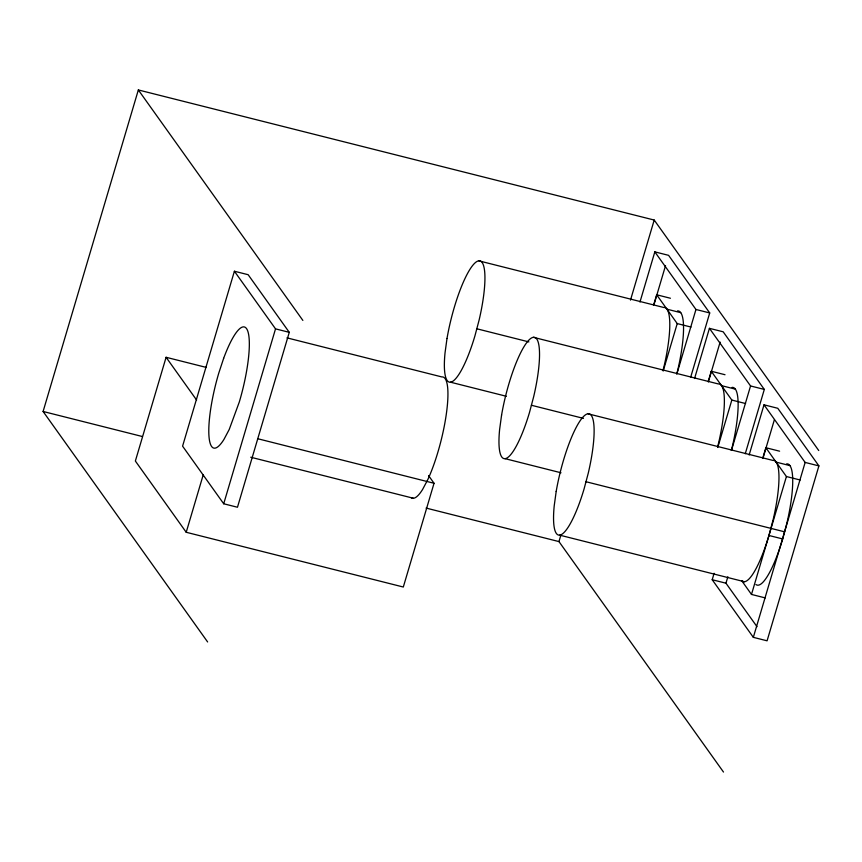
<?xml version="1.0" encoding="UTF-8"?>
<svg xmlns="http://www.w3.org/2000/svg" width="862" height="862" viewBox="0 0 862 862"><rect width="100%" height="100%" fill="white"/><g stroke="black" fill="none" stroke-linecap="round" stroke-linejoin="round"><path stroke-width="1.29" d="M662.964 370.477L663.945 366.792A62.484 13.727 -75.8 0 0 663.697 307.465L478.841 260.841M676.724 373.946L677.704 370.261A62.484 13.727 -75.8 0 0 677.457 310.934M717.561 446.958L718.531 443.262A62.484 13.727 -75.8 0 0 718.283 383.935L533.438 337.322M731.31 450.427L732.291 446.731A62.484 13.727 -75.8 0 0 732.043 387.404M742.171 581.053A62.484 13.727 -75.8 0 0 768.958 535.485L773.128 519.732A62.484 13.727 -75.8 0 0 772.88 460.416L588.024 413.792M755.931 584.522A62.484 13.727 -75.8 0 0 782.707 538.955L786.877 523.202A62.484 13.727 -75.8 0 0 786.629 463.885M207.623 641.953L43.1 411.476L138.34 89.95L654.204 220.047L818.728 450.524M206.395 367.449L166.097 357.288L135.366 461.03L186.214 532.274L403.308 587.022L434.039 483.27L428.565 475.598M234.399 271.239L182.582 446.16L223.711 503.774L237.47 507.244L289.276 332.333L248.148 274.709L234.399 271.239L275.528 328.864L289.276 332.333M186.214 532.274L203.292 474.628M223.711 503.774L275.528 328.864M723.487 772.05L558.964 541.584L560.871 535.13M630.488 300.116L654.204 220.047M639.97 302.023L654.829 251.866L668.589 255.335L709.717 312.949L690.667 377.265M653.633 305.029L656.672 294.782L670.431 298.252M654.107 304.211L665.539 265.625M663.19 371.005L677.23 323.584L656.672 294.782M676.918 373.796L695.957 309.48L654.829 251.866M694.567 378.504L709.426 328.336L723.175 331.805L764.314 389.43L745.264 453.735M708.219 381.51L711.258 371.253L725.017 374.722M708.327 381.974L720.136 342.095M717.777 447.475L731.827 400.065L711.258 371.253M731.504 450.266L750.554 385.96L709.426 328.336M749.153 454.974L764.012 404.817L777.772 408.286L818.9 465.9L767.083 640.811L753.334 637.341L712.206 579.727L714.102 573.295M762.816 457.981L765.855 447.723L779.604 451.192M756.998 626.685L725.955 583.197L727.862 576.764M762.913 458.444L774.345 419.859M765.251 597.905L751.492 594.435L786.413 476.535L765.855 447.723M753.334 637.341L805.14 462.431L764.012 404.817M695.957 309.48L709.717 312.949M666.951 309.189L680.711 312.658M677.23 323.584L690.99 327.054M750.554 385.96L764.314 389.43M721.548 385.659L735.297 389.128M476.815 328.778L528.88 341.912M731.827 400.065L745.587 403.535M805.14 462.431L818.9 465.9M286.96 337.861L441.861 376.931A62.484 13.727 -75.8 0 1 446.451 413.135A62.484 13.727 -75.8 0 1 427.832 479.541L422.585 489.465A62.484 13.727 -75.8 0 1 411.163 497.579M776.134 462.129L789.894 465.599M450.438 382.178L506.414 396.294M531.401 405.259L583.477 418.382M786.413 476.535L800.173 480.005M505.024 458.649L561 472.775M585.998 481.729L784.603 531.822M768.958 535.485L782.707 538.955M257.63 438.704L434.039 483.27M250.734 457.226L413.458 498.268M559.621 535.13L744.466 581.742M712.206 579.727L725.955 583.197M43.1 411.476L142.101 436.452M426.087 508.074L558.964 541.584M741.945 581.053L751.492 594.435M138.34 89.95L302.864 320.416M166.097 357.288L196.601 400.033M447.001 338.507L445.018 353.011A62.484 13.727 -75.8 0 0 452.442 381.489A62.484 13.727 -75.8 0 0 474.919 335.921L479.089 320.168A62.484 13.727 -75.8 0 0 476.837 261.542A62.484 13.727 -75.8 0 0 447.001 338.507M501.598 414.988L499.615 429.481A62.484 13.727 -75.8 0 0 507.039 457.959A62.484 13.727 -75.8 0 0 529.516 412.392L533.686 396.639A62.484 13.727 -75.8 0 0 531.434 338.012A62.484 13.727 -75.8 0 0 501.598 414.988M556.184 491.459L554.201 505.951A62.484 13.727 -75.8 0 0 561.625 534.429A62.484 13.727 -75.8 0 0 584.102 488.862L588.272 473.119A62.484 13.727 -75.8 0 0 586.02 414.482A62.484 13.727 -75.8 0 0 556.184 491.459M223.646 358.333L218.776 373.106A62.484 13.727 -75.8 0 0 208.992 436.452A62.484 13.727 -75.8 0 0 223.98 439.372L229.227 429.459L239.334 401.907A62.484 13.727 -75.8 0 0 247.706 330.943A62.484 13.727 -75.8 0 0 223.646 358.333"/></g></svg>
